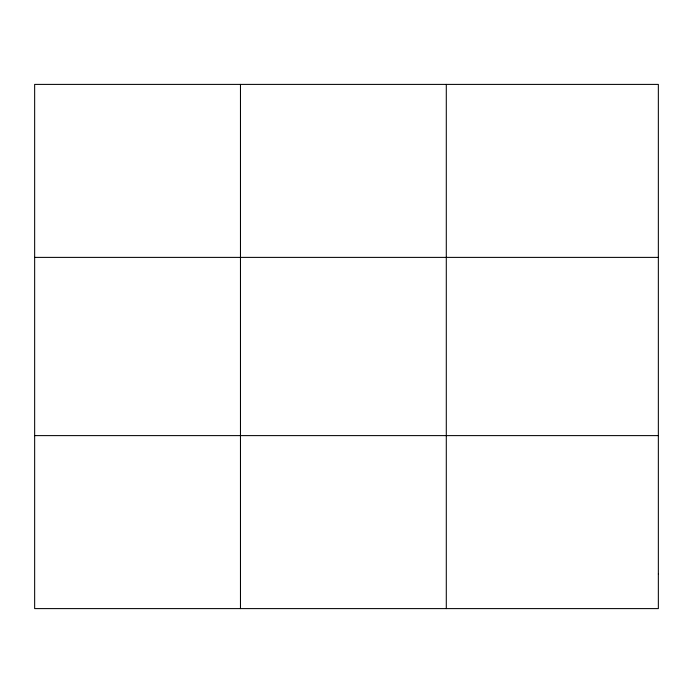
<?xml version="1.0" encoding="UTF-8"?>
<svg xmlns="http://www.w3.org/2000/svg" width="693" height="693" viewBox="0 0 693 693"><rect width="100%" height="100%" fill="white"/><g stroke="black" fill="none" stroke-linecap="round" stroke-linejoin="round"><path stroke-width="1.04" d="M240.471 84.399L240.471 608.601M446.292 84.399L446.292 608.601M34.65 257.389L658.35 257.389M34.65 435.611L658.35 435.611M658.35 574.003L658.35 608.601L34.65 608.601L34.65 84.399L658.35 84.407L658.35 574.003"/></g></svg>
